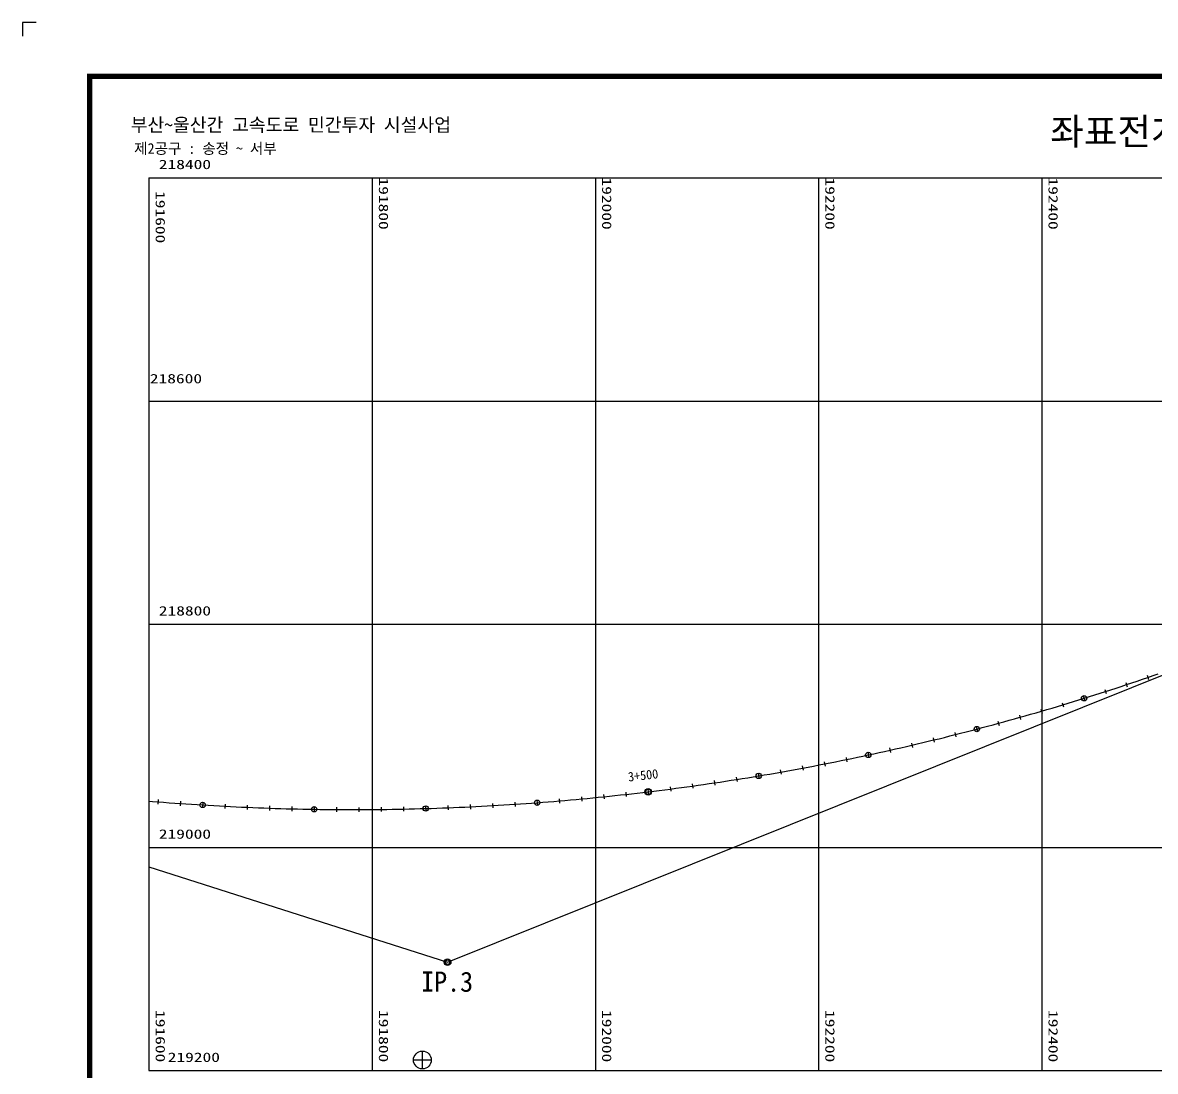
# Model space of a CAD drawing. Header units: millimetres. Extents: x 4525 to 5366, y 950 to 1544.
# Drawn here: x 4525.3 to 4948.2, y 1152.4 to 1544 of the extents above; entities that cross this region are included whole.
import ezdxf
from ezdxf.enums import TextEntityAlignment as Align

# ---------------------------------------------------------------- set-up
doc = ezdxf.new("R2010")
doc.units = ezdxf.units.MM
for name, color, linetype in [('CA-ALGN-CNTL', 2, 'Continuous'), ('CA-ALGN-IPLN', 1, 'Continuous'), ('CA-ALGN-IPSM', 2, 'Continuous'), ('CA-ALGN-STSM', 2, 'Continuous'), ('CA-ALGN-TEXT', 3, 'Continuous'), ('CV-GRID-LINE', 1, 'Continuous'), ('CV-GRID-TEXT', 4, 'Continuous'), ('CV-SURV-SYMB', 3, 'Continuous'), ('CX-BORD', 3, 'Continuous'), ('CX-BORD-LIN1', 4, 'Continuous'), ('CX-BORD-LIN2', 3, 'Continuous'), ('CX-BORD-TEX2', 7, 'Continuous'), ('CX-BORD-TEX3', 6, 'Continuous'), ('CX-MISC', 2, 'Continuous')]:
    doc.layers.add(name, color=color, linetype=linetype)
doc.styles.add('RP2', font='DotumChe.ttf')
doc.styles.add('SEKO', font='DotumChe.ttf')
doc.styles.add('TB_TEXT', font='DotumChe.ttf')
doc.styles.add('TB_WBTXT', font='H2GTRE.TTF')
doc.styles.add('TB_WMTXT', font='DotumChe.ttf')

# ---------------------------------------------------------------- blocks, each defined once
blk = doc.blocks.new('CXBLKA1-KHCA')
at = {"layer": 'CX-BORD-LIN1', "const_width": 2}
blk.add_lwpolyline([(796, 0), (0, 0), (0, 554), (796, 554)], close=True, dxfattribs=at)
at = {"layer": 'CX-MISC'}
blk.add_lwpolyline([(-20, 574), (-25, 574), (-25, 569)], dxfattribs=at)
at = {"layer": 'CX-BORD-LIN1', "style": 'TB_TEXT'}
for tag, height, p in [('TR_RNUM4', 3, (285.11, 26.64)), ('TR_RDAT4', 3.5, (317.5, 27)), ('TR_DGN4', 3.5, (459.12, 27)), ('TR_CHK4', 3.5, (499.12, 27)), ('TR_APP4', 3.5, (539.12, 27)), ('TR_RNUM3', 3, (285.11, 20.64)), ('TR_RDAT3', 3.5, (317.5, 21)), ('TR_DGN3', 3.5, (459.12, 21)), ('TR_CHK3', 3.5, (499.12, 21)), ('TR_APP3', 3.5, (539.12, 21)), ('TR_RNUM2', 3, (285.11, 14.64)), ('TR_RDAT2', 3.5, (317.5, 15)), ('TR_DGN2', 3.5, (459.12, 15)), ('TR_CHK2', 3.5, (499.12, 15)), ('TR_APP2', 3.5, (539.12, 15)), ('TR_RNUM1', 3, (285.11, 8.64)), ('TR_RDAT1', 3.5, (317.5, 9)), ('TR_DGN1', 3.5, (459.12, 9)), ('TR_CHK1', 3.5, (499.12, 9)), ('TR_APP1', 3.5, (539.12, 9))]:
    blk.add_attdef(tag, text='', height=height, dxfattribs=at).set_placement(p, align=Align.MIDDLE_CENTER)
for tag, p in [('TR_RCON4', (342.3, 27)), ('TR_RCON3', (342.3, 21)), ('TR_RCON2', (342.3, 15)), ('TR_RCON1', (342.3, 9))]:
    blk.add_attdef(tag, text='', height=3.5, dxfattribs=at).set_placement(p, align=Align.MIDDLE_LEFT)
at = {"layer": 'CX-BORD-LIN2', "style": 'TB_TEXT'}
blk.add_attdef('TD_VERSION', text='', height=3, rotation=90, dxfattribs=at).set_placement((800.5, 48.01), align=Align.MIDDLE_CENTER)
at = {"layer": 'CX-BORD-TEX2', "style": 'TB_WMTXT'}
for tag, height, p in [('TB_CNAME', 5, (15.34, 531.83)), ('TB_CSCOP', 4, (16.63, 523.83))]:
    blk.add_attdef(tag, text='', height=height, dxfattribs=at).set_placement(p, align=Align.BOTTOM_LEFT)
at = {"layer": 'CX-BORD-TEX2', "style": 'TB_WBTXT'}
for tag, height, p in [('TB_MTITIL', 10, (398, 533.33)), ('TB_STITL', 7, (398, 518.33))]:
    blk.add_attdef(tag, text='', height=height, dxfattribs=at).set_placement(p, align=Align.MIDDLE_CENTER)
at = {"layer": 'CX-BORD-TEX3', "style": 'TB_TEXT'}
for tag, height, p in [('TD_DCOMP', 4.5, (217.5, 25)), ('TD_CSECT', 4.5, (611, 25)), ('TD_CDIST', 4.5, (656, 25)), ('TD_DNAME_TOP', 4.5, (755, 25)), ('TD_DNAME_MAIN', 4.5, (755, 19.01)), ('TD_CCOMP', 4.5, (217.5, 15)), ('TD_HSCAL', 4.5, (626.7, 15.24)), ('TD_VSCAL', 4.5, (655.78, 15.24)), ('TD_DNAME_BOT', 3, (755, 13.65)), ('TD_CNAME', 5, (65, 5.75)), ('TD_FIELD', 4.5, (182.5, 5.53)), ('TD_CSTEP', 4.5, (253.24, 5.53)), ('TD_DWGCODE', 4.5, (641, 5.39)), ('TD_DWGNO', 4.5, (755, 5.39))]:
    blk.add_attdef(tag, text='', height=height, dxfattribs=at).set_placement(p, align=Align.MIDDLE_CENTER)

msp = doc.modelspace()

# ---------------------------------------------------------------- linework, layer by layer
at = {"layer": 'CA-ALGN-CNTL'}
msp.add_lwpolyline([(4572.49, 1253.34), (4573.82, 1253.23), (4575.89, 1253.06), (4577.97, 1252.9), (4580.05, 1252.74), (4582.13, 1252.59), (4584.2, 1252.44), (4586.28, 1252.29), (4588.36, 1252.15), (4590.44, 1252.02), (4592.52, 1251.89), (4594.6, 1251.76), (4596.68, 1251.64), (4598.76, 1251.53), (4600.84, 1251.41), (4602.92, 1251.31), (4605, 1251.21), (4607.08, 1251.11), (4609.16, 1251.02), (4611.25, 1250.93), (4613.33, 1250.85), (4615.41, 1250.77), (4617.49, 1250.7), (4619.57, 1250.63), (4621.66, 1250.56), (4623.74, 1250.5), (4625.82, 1250.45), (4627.9, 1250.4), (4629.99, 1250.35), (4632.07, 1250.31), (4634.15, 1250.28), (4636.24, 1250.25), (4638.32, 1250.22), (4640.4, 1250.2), (4642.48, 1250.18), (4644.57, 1250.17), (4646.65, 1250.17), (4648.73, 1250.16), (4650.82, 1250.17), (4652.9, 1250.17), (4654.98, 1250.19), (4657.07, 1250.2), (4659.15, 1250.22), (4661.23, 1250.25), (4663.32, 1250.28), (4665.4, 1250.32), (4667.48, 1250.36), (4669.57, 1250.4), (4671.65, 1250.45), (4673.73, 1250.51), (4675.81, 1250.56), (4677.9, 1250.63), (4679.98, 1250.7), (4682.06, 1250.77), (4684.14, 1250.85), (4686.22, 1250.93), (4688.31, 1251.02), (4690.39, 1251.11), (4692.47, 1251.21), (4694.55, 1251.31), (4696.63, 1251.42), (4698.71, 1251.53), (4700.79, 1251.64), (4702.87, 1251.76), (4704.95, 1251.89), (4707.03, 1252.02), (4709.11, 1252.16), (4711.19, 1252.29), (4713.26, 1252.44), (4715.34, 1252.59), (4717.42, 1252.74), (4719.5, 1252.9), (4721.57, 1253.06), (4723.65, 1253.23), (4725.73, 1253.4), (4727.8, 1253.58), (4729.88, 1253.76), (4731.95, 1253.95), (4734.03, 1254.14), (4736.1, 1254.34), (4738.18, 1254.54), (4740.25, 1254.75), (4742.32, 1254.96), (4744.39, 1255.17), (4746.47, 1255.39), (4748.54, 1255.62), (4750.61, 1255.84), (4752.68, 1256.08), (4754.75, 1256.32), (4756.82, 1256.56), (4758.88, 1256.81), (4760.95, 1257.06), (4763.02, 1257.32), (4765.09, 1257.58), (4767.15, 1257.85), (4769.22, 1258.12), (4771.28, 1258.4), (4773.35, 1258.68), (4775.41, 1258.96), (4777.47, 1259.25), (4779.54, 1259.55), (4781.6, 1259.85), (4783.66, 1260.15), (4785.72, 1260.46), (4787.78, 1260.77), (4789.84, 1261.09), (4791.9, 1261.42), (4793.95, 1261.74), (4796.01, 1262.08), (4798.07, 1262.41), (4800.12, 1262.75), (4802.18, 1263.1), (4804.23, 1263.45), (4806.28, 1263.81), (4808.33, 1264.17), (4810.38, 1264.53), (4812.43, 1264.9), (4814.48, 1265.28), (4816.53, 1265.66), (4818.58, 1266.04), (4820.63, 1266.43), (4822.67, 1266.82), (4824.72, 1267.22), (4826.76, 1267.62), (4828.81, 1268.03), (4830.85, 1268.44), (4832.89, 1268.86), (4834.93, 1269.28), (4836.97, 1269.7), (4839.01, 1270.13), (4841.04, 1270.57), (4843.08, 1271.01), (4845.12, 1271.45), (4847.15, 1271.9), (4849.18, 1272.35), (4851.22, 1272.81), (4853.25, 1273.27), (4855.28, 1273.74), (4857.31, 1274.21), (4859.34, 1274.69), (4861.36, 1275.17), (4863.39, 1275.66), (4865.41, 1276.15), (4867.44, 1276.64), (4869.46, 1277.14), (4871.48, 1277.64), (4873.5, 1278.15), (4875.52, 1278.67), (4877.54, 1279.18), (4879.56, 1279.71), (4881.57, 1280.23), (4883.59, 1280.76), (4885.6, 1281.3), (4887.61, 1281.84), (4889.62, 1282.39), (4891.63, 1282.94), (4893.64, 1283.49), (4895.65, 1284.05), (4897.65, 1284.61), (4899.66, 1285.18), (4901.66, 1285.75), (4903.66, 1286.33), (4905.66, 1286.91), (4907.66, 1287.5), (4909.66, 1288.09), (4911.66, 1288.68), (4913.65, 1289.28), (4915.64, 1289.89), (4917.64, 1290.5), (4919.63, 1291.11), (4921.62, 1291.73), (4923.61, 1292.35), (4925.59, 1292.98), (4927.58, 1293.61), (4929.56, 1294.25), (4931.54, 1294.89), (4933.52, 1295.53), (4935.5, 1296.18), (4937.48, 1296.84), (4939.46, 1297.49), (4941.43, 1298.16), (4943.41, 1298.82), (4945.38, 1299.5), (4947.35, 1300.17), (4949.32, 1300.85)], dxfattribs=at)
at = {"layer": 'CA-ALGN-IPLN', "linetype": 'Continuous'}
for p, q in [((4683.97, 1193.2), (5069.56, 1348.01)), ((4572.49, 1228.83), (4683.97, 1193.2))]:
    msp.add_line(p, q, dxfattribs=at)
at = {"layer": 'CA-ALGN-IPSM', "linetype": 'Continuous'}
for radius in [1.25, 0.833]:
    msp.add_circle((4683.97, 1193.2), radius, dxfattribs=at)
at = {"layer": 'CA-ALGN-STSM', "linetype": 'Continuous'}
for p, q in [((4945.11, 1300.29), (4945.65, 1298.71)), ((4929.31, 1295.04), (4929.82, 1293.45)), ((4937.22, 1297.63), (4937.74, 1296.04)), ((4913.41, 1290.08), (4913.89, 1288.49)), ((4921.32, 1292.68), (4921.91, 1290.77)), ((4905.43, 1287.71), (4905.9, 1286.11)), ((4889.4, 1283.19), (4889.84, 1281.58)), ((4897.43, 1285.41), (4897.88, 1283.81)), ((4873.3, 1278.96), (4873.71, 1277.34)), ((4881.32, 1281.2), (4881.83, 1279.27)), ((4849, 1273.17), (4849.37, 1271.54)), ((4857.12, 1275.02), (4857.5, 1273.4)), ((4865.22, 1276.96), (4865.61, 1275.34)), ((4832.72, 1269.67), (4833.06, 1268.04)), ((4840.84, 1271.55), (4841.25, 1269.59)), ((4808.19, 1264.99), (4808.48, 1263.35)), ((4816.38, 1266.48), (4816.69, 1264.84)), ((4824.56, 1268.04), (4824.88, 1266.4)), ((4783.54, 1260.98), (4783.78, 1259.33)), ((4791.77, 1262.24), (4792.03, 1260.59)), ((4799.96, 1263.74), (4800.29, 1261.77)), ((4750.51, 1256.67), (4750.7, 1255.02)), ((4758.76, 1257.8), (4759, 1255.82)), ((4767.04, 1258.67), (4767.26, 1257.02)), ((4775.3, 1259.79), (4775.53, 1258.14)), ((4575.96, 1253.89), (4575.83, 1252.23)), ((4584.26, 1253.27), (4584.15, 1251.61)), ((4592.58, 1252.89), (4592.46, 1250.89)), ((4600.88, 1252.25), (4600.8, 1250.58)), ((4609.2, 1251.85), (4609.13, 1250.18)), ((4692.43, 1252.04), (4692.51, 1250.38)), ((4700.74, 1252.48), (4700.84, 1250.81)), ((4709.05, 1252.99), (4709.16, 1251.32)), ((4717.35, 1253.74), (4717.5, 1251.74)), ((4725.66, 1254.23), (4725.8, 1252.57)), ((4733.95, 1254.97), (4734.11, 1253.31)), ((4742.24, 1255.78), (4742.41, 1254.13)), ((4617.52, 1251.53), (4617.46, 1249.86)), ((4625.84, 1251.28), (4625.8, 1249.62)), ((4634.17, 1251.28), (4634.14, 1249.28)), ((4642.49, 1251.02), (4642.48, 1249.35)), ((4650.82, 1251), (4650.82, 1249.33)), ((4659.14, 1251.06), (4659.16, 1249.39)), ((4667.47, 1251.19), (4667.5, 1249.52)), ((4675.78, 1251.56), (4675.84, 1249.56)), ((4684.11, 1251.68), (4684.17, 1250.02))]:
    msp.add_line(p, q, dxfattribs=at)
for centre, radius in [((4921.62, 1291.73), 1), ((4881.57, 1280.23), 1), ((4841.04, 1270.57), 1), ((4800.12, 1262.75), 1), ((4758.88, 1256.81), 1.25), ((4758.88, 1256.81), 1), ((4592.52, 1251.89), 1), ((4717.42, 1252.74), 1), ((4634.15, 1250.28), 1), ((4675.81, 1250.56), 1)]:
    msp.add_circle(centre, radius, dxfattribs=at)
at = {"layer": 'CV-GRID-LINE', "linetype": 'Continuous'}
for p, q in [((4572.49, 1486.04), (4572.49, 1444.37)), ((4572.49, 1486.04), (4614.16, 1486.04)), ((4614.16, 1486.04), (4655.82, 1486.04)), ((4655.82, 1486.04), (4655.82, 1444.37)), ((4655.82, 1486.04), (4697.49, 1486.04)), ((4697.49, 1486.04), (4739.16, 1486.04)), ((4739.16, 1486.04), (4739.16, 1444.37)), ((4739.16, 1486.04), (4780.82, 1486.04)), ((4780.82, 1486.04), (4822.49, 1486.04)), ((4822.49, 1486.04), (4822.49, 1444.37)), ((4822.49, 1486.04), (4864.16, 1486.04)), ((4864.16, 1486.04), (4905.82, 1486.04)), ((4905.82, 1486.04), (4905.82, 1444.37)), ((4905.82, 1486.04), (4947.49, 1486.04)), ((4939.74, 1486.04), (4981.4, 1486.04)), ((4572.49, 1444.37), (4572.49, 1402.7)), ((4572.49, 1444.37), (4572.49, 1402.7)), ((4655.82, 1444.37), (4655.82, 1402.7)), ((4655.82, 1444.37), (4655.82, 1402.7)), ((4739.16, 1444.37), (4739.16, 1402.7)), ((4822.49, 1444.37), (4822.49, 1402.7)), ((4905.82, 1444.37), (4905.82, 1402.7)), ((4572.49, 1402.7), (4572.49, 1361.04)), ((4572.49, 1402.7), (4614.16, 1402.7)), ((4572.49, 1402.7), (4572.49, 1361.04)), ((4572.49, 1402.7), (4572.49, 1361.04)), ((4572.49, 1402.7), (4614.16, 1402.7)), ((4614.16, 1402.7), (4655.82, 1402.7)), ((4614.16, 1402.7), (4655.82, 1402.7)), ((4655.82, 1402.7), (4655.82, 1361.04)), ((4655.82, 1402.7), (4697.49, 1402.7)), ((4655.82, 1402.7), (4655.82, 1361.04)), ((4697.49, 1402.7), (4739.16, 1402.7)), ((4739.16, 1402.7), (4739.16, 1361.04)), ((4739.16, 1402.7), (4780.82, 1402.7)), ((4780.82, 1402.7), (4822.49, 1402.7)), ((4822.49, 1402.7), (4822.49, 1361.04)), ((4822.49, 1402.7), (4864.16, 1402.7)), ((4864.16, 1402.7), (4905.82, 1402.7)), ((4905.82, 1402.7), (4905.82, 1361.04)), ((4905.82, 1402.7), (4967.94, 1402.7)), ((4572.49, 1361.04), (4572.49, 1319.37)), ((4572.49, 1361.04), (4572.49, 1319.37)), ((4572.49, 1361.04), (4572.49, 1319.37)), ((4655.82, 1361.04), (4655.82, 1319.37)), ((4655.82, 1361.04), (4655.82, 1319.37)), ((4739.16, 1361.04), (4739.16, 1319.37)), ((4822.49, 1361.04), (4822.49, 1319.37)), ((4905.82, 1361.04), (4905.82, 1319.37)), ((4572.49, 1319.37), (4572.49, 1277.7)), ((4572.49, 1319.37), (4614.16, 1319.37)), ((4572.49, 1319.37), (4572.49, 1277.7)), ((4572.49, 1319.37), (4572.49, 1277.7)), ((4572.49, 1319.37), (4614.16, 1319.37)), ((4614.16, 1319.37), (4655.82, 1319.37)), ((4614.16, 1319.37), (4655.82, 1319.37)), ((4655.82, 1319.37), (4655.82, 1277.7)), ((4655.82, 1319.37), (4697.49, 1319.37)), ((4655.82, 1319.37), (4655.82, 1277.7)), ((4697.49, 1319.37), (4739.16, 1319.37)), ((4739.16, 1319.37), (4739.16, 1277.7)), ((4739.16, 1319.37), (4780.82, 1319.37)), ((4780.82, 1319.37), (4822.49, 1319.37)), ((4822.49, 1319.37), (4822.49, 1277.7)), ((4822.49, 1319.37), (4864.16, 1319.37)), ((4864.16, 1319.37), (4905.82, 1319.37)), ((4905.82, 1319.37), (4905.82, 1277.7)), ((4905.82, 1319.37), (4947.49, 1319.37)), ((4947.49, 1319.37), (4989.16, 1319.37)), ((4572.49, 1277.7), (4572.49, 1236.04)), ((4572.49, 1277.7), (4572.49, 1236.04)), ((4572.49, 1277.7), (4572.49, 1236.04)), ((4655.82, 1277.7), (4655.82, 1236.04)), ((4655.82, 1277.7), (4655.82, 1236.04)), ((4739.16, 1277.7), (4739.16, 1236.04)), ((4822.49, 1277.7), (4822.49, 1236.04)), ((4905.82, 1277.7), (4905.82, 1236.04)), ((4572.49, 1236.04), (4572.49, 1194.37)), ((4572.49, 1236.04), (4614.16, 1236.04)), ((4572.49, 1236.04), (4572.49, 1194.37)), ((4572.49, 1236.04), (4572.49, 1194.37)), ((4572.49, 1236.04), (4614.16, 1236.04)), ((4614.16, 1236.04), (4655.82, 1236.04)), ((4614.16, 1236.04), (4655.82, 1236.04)), ((4655.82, 1236.04), (4655.82, 1194.37)), ((4655.82, 1236.04), (4697.49, 1236.04)), ((4655.82, 1236.04), (4655.82, 1194.37)), ((4697.49, 1236.04), (4739.16, 1236.04)), ((4739.16, 1236.04), (4739.16, 1194.37)), ((4739.16, 1236.04), (4780.82, 1236.04)), ((4780.82, 1236.04), (4822.49, 1236.04)), ((4822.49, 1236.04), (4822.49, 1194.37)), ((4822.49, 1236.04), (4864.16, 1236.04)), ((4864.16, 1236.04), (4905.82, 1236.04)), ((4905.82, 1236.04), (4905.82, 1194.37)), ((4905.82, 1236.04), (4947.49, 1236.04)), ((4947.49, 1236.04), (4989.16, 1236.04)), ((4572.49, 1194.37), (4572.49, 1152.7)), ((4572.49, 1194.37), (4572.49, 1152.7)), ((4572.49, 1194.37), (4572.49, 1152.7)), ((4655.82, 1194.37), (4655.82, 1152.7)), ((4655.82, 1194.37), (4655.82, 1152.7)), ((4739.16, 1194.37), (4739.16, 1152.7)), ((4822.49, 1194.37), (4822.49, 1152.7)), ((4905.82, 1194.37), (4905.82, 1152.7)), ((4572.49, 1152.7), (4614.16, 1152.7)), ((4572.49, 1152.7), (4614.16, 1152.7)), ((4614.16, 1152.7), (4655.82, 1152.7)), ((4614.16, 1152.7), (4655.82, 1152.7)), ((4655.82, 1152.7), (4697.49, 1152.7)), ((4697.49, 1152.7), (4739.16, 1152.7)), ((4739.16, 1152.7), (4780.82, 1152.7)), ((4780.82, 1152.7), (4822.49, 1152.7)), ((4822.49, 1152.7), (4864.16, 1152.7)), ((4864.16, 1152.7), (4905.82, 1152.7)), ((4905.82, 1152.7), (4947.49, 1152.7)), ((4947.49, 1152.7), (4989.16, 1152.7))]:
    msp.add_line(p, q, dxfattribs=at)
at = {"layer": 'CV-SURV-SYMB', "linetype": 'Continuous'}
for p, q in [((4674.57, 1153.34), (4674.57, 1160.01)), ((4674.57, 1153.34), (4674.57, 1160.01)), ((4674.57, 1153.34), (4674.57, 1160.01)), ((4671.24, 1156.68), (4677.9, 1156.68)), ((4671.24, 1156.68), (4677.9, 1156.68)), ((4671.24, 1156.68), (4677.9, 1156.68))]:
    msp.add_line(p, q, dxfattribs=at)
msp.add_circle((4674.57, 1156.68), 3.33, dxfattribs=at)
msp.add_circle((4674.57, 1156.68), 3.33, dxfattribs=at)
msp.add_circle((4674.57, 1156.68), 3.33, dxfattribs=at)

# ---------------------------------------------------------------- block references
at = {"layer": 'CX-BORD'}
ref = msp.add_blockref('CXBLKA1-KHCA', (4550.33, 969.96), dxfattribs=at)
ref.add_attrib('TB_MTITIL', '좌표전개도(3)', dxfattribs={"layer": 'CX-BORD-TEX2', "height": 10, "style": 'TB_WBTXT'}).set_placement((4948.33, 1503.29), align=Align.MIDDLE_CENTER)
ref.add_attrib('TB_CNAME', '부산~울산간 고속도로 민간투자 시설사업', dxfattribs={"layer": 'CX-BORD-TEX2', "height": 5, "style": 'TB_WMTXT'}).set_placement((4565.67, 1501.79), align=Align.BOTTOM_LEFT)
ref.add_attrib('TB_CSCOP', '제2공구 : 송정 ~ 서부', dxfattribs={"layer": 'CX-BORD-TEX2', "height": 4, "style": 'TB_WMTXT'}).set_placement((4566.96, 1493.79), align=Align.BOTTOM_LEFT)

# ---------------------------------------------------------------- texts
at = {"layer": 'CA-ALGN-TEXT', "style": 'SEKO'}
for s, height, rotation, p in [('3+500', 3.5, 6.3723, (4751.54, 1260.62)), ('IP.3', 7.5, 359.6619, (4674.09, 1182.24))]:
    msp.add_text(s, height=height, rotation=rotation, dxfattribs=at).set_placement(p)
at = {"layer": 'CV-GRID-TEXT', "style": 'RP2'}
for s, p, p2 in [('218400', (4576.16, 1489.28), (4595.66, 1489.28)), ('218600', (4572.81, 1409.31), (4592.31, 1409.31)), ('218800', (4576.16, 1322.62), (4595.66, 1322.62)), ('219000', (4576.16, 1239.28), (4595.66, 1239.28)), ('219200', (4579.49, 1155.95), (4598.99, 1155.95))]:
    msp.add_text(s, height=3.5, dxfattribs=at).set_placement(p, p2, align=Align.FIT)
for s, p, p2 in [('191800', (4658.32, 1486.16), (4658.32, 1466.66)), ('192000', (4741.66, 1486.16), (4741.66, 1466.66)), ('192200', (4824.99, 1486.16), (4824.99, 1466.66)), ('192400', (4908.32, 1486.16), (4908.32, 1466.66)), ('191600', (4574.99, 1481.09), (4574.99, 1461.59)), ('191600', (4574.99, 1175.33), (4574.99, 1155.83)), ('191800', (4658.32, 1175.33), (4658.32, 1155.83)), ('192000', (4741.66, 1175.33), (4741.66, 1155.83)), ('192200', (4824.99, 1175.33), (4824.99, 1155.83)), ('192400', (4908.32, 1175.33), (4908.32, 1155.83))]:
    msp.add_text(s, height=3.5, rotation=270, dxfattribs=at).set_placement(p, p2, align=Align.FIT)

doc.saveas('drawing.dxf')
